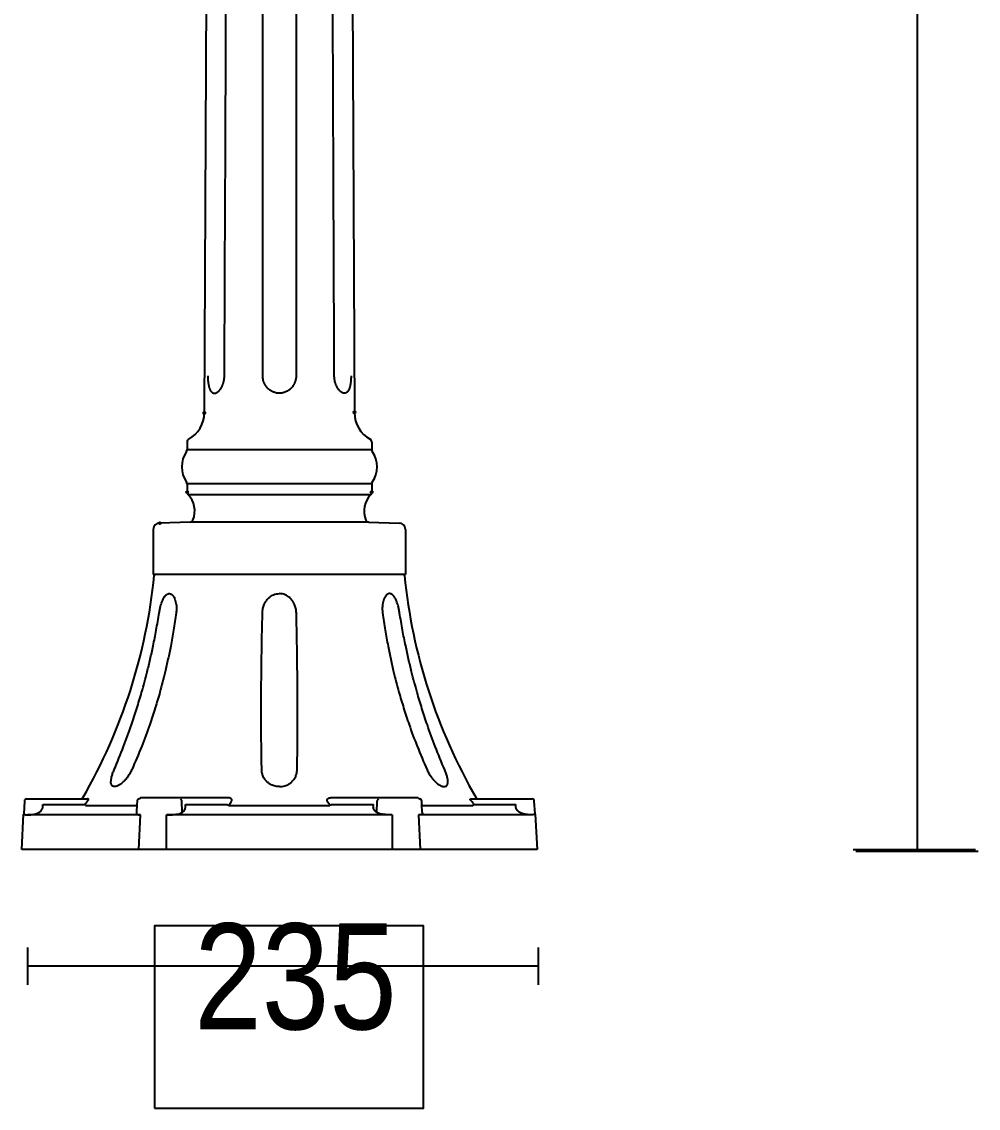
# Model space of a CAD drawing. Extents: x 0 to 99, y 0 to 428.
# Drawn here: x 0.2 to 91.3, y 0 to 103.5 of the extents above; entities that cross this region are included whole.
import ezdxf

# ---------------------------------------------------------------- set-up
doc = ezdxf.new("R2010")
doc.units = 0
doc.layers.add('LIVELLO_1', color=160, linetype='Continuous')
doc.styles.add('STD', font='txt')

# ---------------------------------------------------------------- blocks, each defined once
blk = doc.blocks.new('AI9-BLK1')
at = {"layer": 'LIVELLO_1', "color": 7}
for p, q in [((36.29, 23.19), (36.29, -189.58)), ((-30.98, -12.64), (-31.59, -147.86)), ((-17.9, -12.64), (-17.29, -147.86)), ((-33.23, -150.62), (-33.23, -151.36)), ((-15.65, -150.62), (-15.65, -151.36)), ((-15.65, -151.36), (-33.23, -151.36)), ((-15.65, -154.62), (-33.23, -154.62)), ((-33.23, -154.62), (-33.23, -155.41)), ((-15.65, -154.62), (-15.65, -155.41)), ((-33.14, -155.62), (-15.74, -155.62)), ((-32.94, -158.24), (-35.83, -158.34)), ((-31.63, -158.24), (-32.94, -158.24)), ((-17.25, -158.24), (-31.63, -158.24)), ((-15.93, -158.24), (-17.25, -158.24)), ((-15.93, -158.24), (-13.04, -158.34)), ((-36.45, -158.95), (-36.45, -163.24)), ((-12.43, -158.95), (-12.43, -163.24)), ((-36.45, -163.24), (-36.36, -163.24)), ((-24.44, -163.24), (-36.36, -163.24)), ((-12.63, -163.24), (-24.44, -163.24)), ((-12.43, -163.24), (-12.63, -163.24)), ((-48.72, -184.8), (-48.79, -186.02)), ((-48.52, -184.6), (-43.35, -184.6)), ((-46.96, -185.12), (-42.96, -185.12)), ((-43.35, -184.6), (-42.71, -184.6)), ((-38.01, -185.12), (-38.05, -185.89)), ((-37.99, -184.8), (-38.01, -185.12)), ((-29.31, -184.5), (-37.67, -184.5)), ((-33.76, -184.8), (-33.73, -185.89)), ((-33.39, -185.12), (-29.4, -185.12)), ((-11.21, -184.5), (-19.57, -184.5)), ((-19.48, -185.12), (-15.49, -185.12)), ((-15.15, -185.89), (-15.12, -184.8)), ((-10.87, -185.12), (-10.88, -184.8)), ((-10.83, -185.89), (-10.87, -185.12)), ((-6.17, -184.6), (-5.53, -184.6)), ((-5.91, -185.12), (-1.92, -185.12)), ((-5.53, -184.6), (-0.36, -184.6)), ((-0.09, -186.02), (-0.16, -184.8)), ((-48.98, -189.41), (-48.8, -186.04)), ((-37.68, -186.12), (-48.42, -186.12)), ((-42.9, -185.22), (-38.09, -185.22)), ((-37.83, -189.41), (-37.68, -186.12)), ((-24.44, -186.12), (-35.18, -186.12)), ((-35.18, -189.41), (-35.18, -186.12)), ((-29.25, -185.22), (-24.44, -185.22)), ((-24.44, -185.22), (-19.63, -185.22)), ((-13.7, -186.12), (-24.44, -186.12)), ((-13.7, -186.12), (-13.7, -189.41)), ((-0.46, -186.12), (-11.19, -186.12)), ((-11.19, -186.12), (-11.04, -189.41)), ((-10.79, -185.22), (-5.98, -185.22)), ((-0.07, -186.04), (0.1, -189.41)), ((-24.44, -189.41), (-35.18, -189.41)), ((-13.7, -189.41), (-24.44, -189.41)), ((30.2, -189.43), (41.87, -189.43)), ((30.45, -189.56), (42.12, -189.56)), ((-48.42, -198.75), (-48.42, -202.31)), ((0.21, -198.75), (0.21, -202.31)), ((0.21, -200.53), (-48.42, -200.53))]:
    blk.add_line(p, q, dxfattribs=at)
for points in [[(-35.18, -189.41), (-37.83, -189.41), (-48.98, -189.41)], [(0.1, -189.41), (-11.04, -189.41), (-13.7, -189.41)]]:
    blk.add_lwpolyline(points, dxfattribs=at)
blk.add_lwpolyline([(-36.35, -214.05), (-10.73, -214.05), (-10.73, -196.67), (-36.35, -196.67)], close=True, dxfattribs=at)
blk.add_circle((-15.65, -155.41), 0.0948, dxfattribs=at)
for centre, major_axis, ratio in [((-31.59, -147.86), (-0.0022, -0.0972), 0.964283), ((-17.28, -147.8), (0.0937, 0), 0.986365), ((-33.23, -155.41), (0.0011, -0.0951), 0.986345), ((-35.83, -158.34), (0.0948, 0), 0.955495)]:
    blk.add_ellipse(centre, major_axis=major_axis, ratio=ratio, dxfattribs=at)
for points, knots in [([(-29.67, -144.31), (-29.58, -123.23), (-29.5, -102.14), (-29.42, -81.06), (-29.33, -59.98), (-29.25, -38.9), (-29.16, -17.82)], [0, 0, 0, 0, 1, 1, 1, 2, 2, 2, 2]), ([(-26.03, -144.31), (-26.03, -123.23), (-26.03, -102.14), (-26.03, -81.06), (-26.03, -59.98), (-26.03, -38.9), (-26.02, -17.82)], [0, 0, 0, 0, 1, 1, 1, 2, 2, 2, 2]), ([(-22.85, -17.82), (-22.85, -38.9), (-22.85, -59.98), (-22.85, -81.06), (-22.85, -102.14), (-22.85, -123.23), (-22.85, -144.31)], [0, 0, 0, 0, 1, 1, 1, 2, 2, 2, 2]), ([(-19.21, -144.31), (-19.29, -123.23), (-19.38, -102.14), (-19.46, -81.06), (-19.54, -59.98), (-19.63, -38.9), (-19.71, -17.82)], [0, 0, 0, 0, 1, 1, 1, 2, 2, 2, 2]), ([(-31.26, -144.31), (-31.26, -144.37), (-31.26, -144.43), (-31.26, -144.49), (-31.26, -144.55), (-31.25, -144.6), (-31.25, -144.66), (-31.25, -144.7), (-31.25, -144.75), (-31.24, -144.79), (-31.24, -144.84), (-31.23, -144.88), (-31.23, -144.92), (-31.22, -144.95), (-31.22, -144.98), (-31.22, -145.01), (-31.21, -145.04), (-31.21, -145.07), (-31.2, -145.09), (-31.2, -145.13), (-31.2, -145.15), (-31.19, -145.17), (-31.19, -145.21), (-31.18, -145.23), (-31.17, -145.26), (-31.17, -145.29), (-31.16, -145.31), (-31.16, -145.34), (-31.15, -145.36), (-31.14, -145.39), (-31.13, -145.42), (-31.13, -145.44), (-31.12, -145.47), (-31.11, -145.49), (-31.1, -145.51), (-31.09, -145.53), (-31.09, -145.55), (-31.08, -145.58), (-31.07, -145.59), (-31.06, -145.62), (-31.05, -145.64), (-31.04, -145.65), (-31.03, -145.67), (-31.02, -145.69), (-31.02, -145.71), (-31.01, -145.72), (-31, -145.74), (-30.99, -145.75), (-30.97, -145.77), (-30.97, -145.78), (-30.96, -145.79), (-30.95, -145.81), (-30.93, -145.82), (-30.93, -145.83), (-30.91, -145.84), (-30.9, -145.85), (-30.9, -145.87), (-30.88, -145.88), (-30.87, -145.88), (-30.86, -145.89), (-30.85, -145.9), (-30.84, -145.91), (-30.82, -145.92), (-30.81, -145.92), (-30.8, -145.93), (-30.79, -145.94), (-30.78, -145.94), (-30.76, -145.95), (-30.75, -145.96), (-30.74, -145.96), (-30.73, -145.96), (-30.72, -145.97), (-30.7, -145.97), (-30.69, -145.97), (-30.68, -145.97), (-30.67, -145.97), (-30.65, -145.98), (-30.64, -145.98), (-30.62, -145.98), (-30.61, -145.98), (-30.59, -145.98), (-30.59, -145.97), (-30.57, -145.97), (-30.56, -145.97), (-30.55, -145.97), (-30.53, -145.97), (-30.52, -145.96), (-30.5, -145.96), (-30.49, -145.96), (-30.47, -145.95), (-30.46, -145.94), (-30.45, -145.94), (-30.43, -145.93), (-30.42, -145.92), (-30.4, -145.92), (-30.39, -145.91), (-30.37, -145.9), (-30.36, -145.89), (-30.35, -145.88), (-30.33, -145.87), (-30.32, -145.86), (-30.3, -145.85), (-30.29, -145.84), (-30.27, -145.83), (-30.26, -145.82), (-30.24, -145.81), (-30.23, -145.79), (-30.22, -145.78), (-30.2, -145.77), (-30.18, -145.75), (-30.17, -145.73), (-30.15, -145.72), (-30.14, -145.71), (-30.12, -145.69), (-30.11, -145.67), (-30.1, -145.65), (-30.08, -145.63), (-30.07, -145.61), (-30.05, -145.59), (-30.04, -145.57), (-30.02, -145.55), (-30.01, -145.53), (-30, -145.51), (-29.98, -145.49), (-29.97, -145.46), (-29.96, -145.44), (-29.94, -145.42), (-29.93, -145.39), (-29.92, -145.36), (-29.9, -145.34), (-29.89, -145.31), (-29.88, -145.29), (-29.87, -145.26), (-29.85, -145.23), (-29.84, -145.21), (-29.83, -145.17), (-29.82, -145.15), (-29.81, -145.12), (-29.8, -145.09), (-29.79, -145.07), (-29.78, -145.04), (-29.77, -145.01), (-29.76, -144.98), (-29.75, -144.95), (-29.75, -144.92), (-29.74, -144.88), (-29.72, -144.84), (-29.72, -144.79), (-29.71, -144.75), (-29.7, -144.7), (-29.69, -144.66), (-29.69, -144.6), (-29.68, -144.55), (-29.68, -144.49), (-29.67, -144.43), (-29.67, -144.37), (-29.67, -144.31)], [0, 0, 0, 0, 1, 1, 1, 2, 2, 2, 3, 3, 3, 4, 4, 4, 5, 5, 5, 6, 6, 6, 7, 7, 7, 8, 8, 8, 9, 9, 9, 10, 10, 10, 11, 11, 11, 12, 12, 12, 13, 13, 13, 14, 14, 14, 15, 15, 15, 16, 16, 16, 17, 17, 17, 18, 18, 18, 19, 19, 19, 20, 20, 20, 21, 21, 21, 22, 22, 22, 23, 23, 23, 24, 24, 24, 25, 25, 25, 26, 26, 26, 27, 27, 27, 28, 28, 28, 29, 29, 29, 30, 30, 30, 31, 31, 31, 32, 32, 32, 33, 33, 33, 34, 34, 34, 35, 35, 35, 36, 36, 36, 37, 37, 37, 38, 38, 38, 39, 39, 39, 40, 40, 40, 41, 41, 41, 42, 42, 42, 43, 43, 43, 44, 44, 44, 45, 45, 45, 46, 46, 46, 47, 47, 47, 48, 48, 48, 49, 49, 49, 50, 50, 50, 51, 51, 51, 52, 52, 52, 52]), ([(-24.44, -145.98), (-24.48, -145.98), (-24.53, -145.97), (-24.58, -145.97), (-24.61, -145.97), (-24.66, -145.96), (-24.7, -145.96), (-24.73, -145.95), (-24.77, -145.94), (-24.8, -145.93), (-24.83, -145.92), (-24.86, -145.92), (-24.89, -145.91), (-24.91, -145.9), (-24.94, -145.89), (-24.96, -145.88), (-24.98, -145.88), (-25, -145.87), (-25.02, -145.86), (-25.05, -145.85), (-25.07, -145.84), (-25.09, -145.83), (-25.12, -145.82), (-25.14, -145.81), (-25.16, -145.79), (-25.19, -145.78), (-25.21, -145.77), (-25.23, -145.75), (-25.26, -145.74), (-25.28, -145.73), (-25.3, -145.71), (-25.32, -145.7), (-25.35, -145.68), (-25.37, -145.66), (-25.39, -145.65), (-25.41, -145.63), (-25.43, -145.61), (-25.45, -145.59), (-25.48, -145.58), (-25.5, -145.55), (-25.52, -145.53), (-25.54, -145.52), (-25.56, -145.49), (-25.58, -145.47), (-25.6, -145.45), (-25.62, -145.43), (-25.64, -145.41), (-25.66, -145.38), (-25.68, -145.36), (-25.7, -145.33), (-25.72, -145.31), (-25.73, -145.28), (-25.75, -145.26), (-25.77, -145.23), (-25.78, -145.21), (-25.8, -145.18), (-25.82, -145.15), (-25.83, -145.13), (-25.84, -145.1), (-25.86, -145.07), (-25.87, -145.04), (-25.88, -145.01), (-25.89, -144.99), (-25.91, -144.96), (-25.92, -144.93), (-25.92, -144.91), (-25.93, -144.88), (-25.95, -144.84), (-25.96, -144.8), (-25.97, -144.76), (-25.98, -144.72), (-25.99, -144.68), (-26, -144.64), (-26.01, -144.59), (-26.02, -144.53), (-26.02, -144.48), (-26.03, -144.43), (-26.03, -144.37), (-26.03, -144.31)], [0, 0, 0, 0, 1, 1, 1, 2, 2, 2, 3, 3, 3, 4, 4, 4, 5, 5, 5, 6, 6, 6, 7, 7, 7, 8, 8, 8, 9, 9, 9, 10, 10, 10, 11, 11, 11, 12, 12, 12, 13, 13, 13, 14, 14, 14, 15, 15, 15, 16, 16, 16, 17, 17, 17, 18, 18, 18, 19, 19, 19, 20, 20, 20, 21, 21, 21, 22, 22, 22, 23, 23, 23, 24, 24, 24, 25, 25, 25, 26, 26, 26, 26]), ([(-22.85, -144.31), (-22.85, -144.37), (-22.85, -144.43), (-22.85, -144.48), (-22.86, -144.53), (-22.87, -144.59), (-22.88, -144.64), (-22.88, -144.68), (-22.9, -144.72), (-22.91, -144.76), (-22.92, -144.8), (-22.93, -144.84), (-22.94, -144.88), (-22.96, -144.91), (-22.96, -144.94), (-22.97, -144.96), (-22.99, -144.99), (-23, -145.02), (-23.01, -145.04), (-23.02, -145.07), (-23.03, -145.1), (-23.05, -145.13), (-23.06, -145.15), (-23.08, -145.18), (-23.1, -145.21), (-23.11, -145.23), (-23.13, -145.26), (-23.15, -145.28), (-23.16, -145.31), (-23.18, -145.33), (-23.2, -145.36), (-23.22, -145.38), (-23.24, -145.41), (-23.26, -145.43), (-23.28, -145.45), (-23.3, -145.47), (-23.32, -145.49), (-23.34, -145.52), (-23.36, -145.53), (-23.38, -145.56), (-23.4, -145.58), (-23.42, -145.6), (-23.45, -145.61), (-23.47, -145.64), (-23.49, -145.65), (-23.51, -145.66), (-23.53, -145.68), (-23.55, -145.7), (-23.58, -145.71), (-23.6, -145.73), (-23.62, -145.74), (-23.65, -145.75), (-23.67, -145.77), (-23.69, -145.79), (-23.71, -145.79), (-23.74, -145.81), (-23.76, -145.82), (-23.78, -145.83), (-23.81, -145.84), (-23.83, -145.85), (-23.85, -145.86), (-23.88, -145.87), (-23.9, -145.88), (-23.92, -145.88), (-23.94, -145.89), (-23.96, -145.9), (-23.99, -145.91), (-24.02, -145.92), (-24.05, -145.92), (-24.08, -145.93), (-24.11, -145.94), (-24.15, -145.95), (-24.18, -145.96), (-24.22, -145.96), (-24.26, -145.97), (-24.3, -145.97), (-24.35, -145.97), (-24.39, -145.98), (-24.44, -145.98)], [0, 0, 0, 0, 1, 1, 1, 2, 2, 2, 3, 3, 3, 4, 4, 4, 5, 5, 5, 6, 6, 6, 7, 7, 7, 8, 8, 8, 9, 9, 9, 10, 10, 10, 11, 11, 11, 12, 12, 12, 13, 13, 13, 14, 14, 14, 15, 15, 15, 16, 16, 16, 17, 17, 17, 18, 18, 18, 19, 19, 19, 20, 20, 20, 21, 21, 21, 22, 22, 22, 23, 23, 23, 24, 24, 24, 25, 25, 25, 26, 26, 26, 26]), ([(-17.61, -144.31), (-17.61, -144.37), (-17.61, -144.43), (-17.62, -144.49), (-17.62, -144.55), (-17.62, -144.6), (-17.63, -144.66), (-17.63, -144.7), (-17.64, -144.75), (-17.64, -144.79), (-17.64, -144.83), (-17.64, -144.87), (-17.65, -144.92), (-17.65, -144.95), (-17.66, -144.98), (-17.66, -145), (-17.66, -145.03), (-17.67, -145.06), (-17.67, -145.09), (-17.68, -145.12), (-17.68, -145.14), (-17.69, -145.17), (-17.69, -145.21), (-17.7, -145.23), (-17.7, -145.26), (-17.71, -145.29), (-17.72, -145.31), (-17.72, -145.34), (-17.73, -145.36), (-17.74, -145.39), (-17.74, -145.42), (-17.75, -145.44), (-17.76, -145.47), (-17.77, -145.49), (-17.77, -145.51), (-17.78, -145.53), (-17.79, -145.55), (-17.8, -145.58), (-17.81, -145.59), (-17.81, -145.61), (-17.83, -145.64), (-17.83, -145.65), (-17.84, -145.67), (-17.86, -145.69), (-17.86, -145.71), (-17.87, -145.72), (-17.88, -145.73), (-17.89, -145.75), (-17.9, -145.77), (-17.91, -145.78), (-17.92, -145.79), (-17.93, -145.81), (-17.94, -145.82), (-17.95, -145.83), (-17.96, -145.84), (-17.97, -145.85), (-17.98, -145.87), (-18, -145.88), (-18, -145.88), (-18.02, -145.89), (-18.03, -145.9), (-18.04, -145.91), (-18.05, -145.92), (-18.06, -145.92), (-18.08, -145.93), (-18.09, -145.94), (-18.1, -145.94), (-18.11, -145.95), (-18.12, -145.96), (-18.14, -145.96), (-18.15, -145.96), (-18.16, -145.97), (-18.17, -145.97), (-18.19, -145.97), (-18.2, -145.97), (-18.21, -145.97), (-18.22, -145.98), (-18.24, -145.98), (-18.25, -145.98), (-18.26, -145.98), (-18.28, -145.98), (-18.29, -145.97), (-18.31, -145.97), (-18.32, -145.97), (-18.33, -145.97), (-18.35, -145.97), (-18.36, -145.96), (-18.38, -145.96), (-18.39, -145.96), (-18.4, -145.95), (-18.41, -145.94), (-18.43, -145.94), (-18.44, -145.93), (-18.46, -145.92), (-18.47, -145.92), (-18.49, -145.91), (-18.5, -145.9), (-18.52, -145.89), (-18.53, -145.88), (-18.55, -145.87), (-18.56, -145.86), (-18.58, -145.85), (-18.58, -145.84), (-18.61, -145.83), (-18.62, -145.82), (-18.63, -145.81), (-18.65, -145.79), (-18.66, -145.78), (-18.67, -145.77), (-18.69, -145.75), (-18.7, -145.73), (-18.72, -145.72), (-18.74, -145.71), (-18.75, -145.69), (-18.76, -145.67), (-18.78, -145.65), (-18.8, -145.64), (-18.81, -145.61), (-18.83, -145.59), (-18.84, -145.58), (-18.85, -145.55), (-18.87, -145.53), (-18.88, -145.51), (-18.89, -145.49), (-18.91, -145.47), (-18.92, -145.44), (-18.94, -145.42), (-18.95, -145.39), (-18.96, -145.36), (-18.97, -145.34), (-18.99, -145.31), (-19, -145.29), (-19.01, -145.26), (-19.02, -145.23), (-19.04, -145.21), (-19.05, -145.17), (-19.06, -145.15), (-19.07, -145.13), (-19.08, -145.09), (-19.09, -145.07), (-19.1, -145.04), (-19.11, -145.01), (-19.11, -144.98), (-19.12, -144.95), (-19.13, -144.92), (-19.14, -144.88), (-19.15, -144.84), (-19.16, -144.79), (-19.17, -144.75), (-19.18, -144.7), (-19.18, -144.66), (-19.19, -144.61), (-19.19, -144.55), (-19.2, -144.49), (-19.21, -144.43), (-19.21, -144.37), (-19.21, -144.31)], [0, 0, 0, 0, 1, 1, 1, 2, 2, 2, 3, 3, 3, 4, 4, 4, 5, 5, 5, 6, 6, 6, 7, 7, 7, 8, 8, 8, 9, 9, 9, 10, 10, 10, 11, 11, 11, 12, 12, 12, 13, 13, 13, 14, 14, 14, 15, 15, 15, 16, 16, 16, 17, 17, 17, 18, 18, 18, 19, 19, 19, 20, 20, 20, 21, 21, 21, 22, 22, 22, 23, 23, 23, 24, 24, 24, 25, 25, 25, 26, 26, 26, 27, 27, 27, 28, 28, 28, 29, 29, 29, 30, 30, 30, 31, 31, 31, 32, 32, 32, 33, 33, 33, 34, 34, 34, 35, 35, 35, 36, 36, 36, 37, 37, 37, 38, 38, 38, 39, 39, 39, 40, 40, 40, 41, 41, 41, 42, 42, 42, 43, 43, 43, 44, 44, 44, 45, 45, 45, 46, 46, 46, 47, 47, 47, 48, 48, 48, 49, 49, 49, 50, 50, 50, 51, 51, 51, 52, 52, 52, 52]), ([(-35.89, -166.9), (-35.86, -166.78), (-35.85, -166.66), (-35.82, -166.55), (-35.81, -166.44), (-35.77, -166.33), (-35.75, -166.22), (-35.72, -166.14), (-35.7, -166.06), (-35.67, -165.98), (-35.64, -165.9), (-35.61, -165.82), (-35.58, -165.75), (-35.56, -165.69), (-35.54, -165.65), (-35.52, -165.6), (-35.49, -165.55), (-35.47, -165.5), (-35.44, -165.46), (-35.42, -165.42), (-35.39, -165.38), (-35.37, -165.34), (-35.34, -165.31), (-35.31, -165.28), (-35.29, -165.24), (-35.26, -165.22), (-35.24, -165.19), (-35.21, -165.17), (-35.18, -165.15), (-35.16, -165.13), (-35.13, -165.11), (-35.1, -165.1), (-35.08, -165.08), (-35.05, -165.07), (-35.02, -165.07), (-35, -165.06), (-34.97, -165.05), (-34.94, -165.05), (-34.91, -165.05), (-34.88, -165.06), (-34.85, -165.06), (-34.83, -165.07), (-34.8, -165.08), (-34.77, -165.09), (-34.75, -165.1), (-34.72, -165.12), (-34.7, -165.14), (-34.67, -165.15), (-34.65, -165.18), (-34.62, -165.2), (-34.59, -165.23), (-34.57, -165.26), (-34.55, -165.29), (-34.53, -165.32), (-34.51, -165.35), (-34.49, -165.39), (-34.46, -165.42), (-34.44, -165.46), (-34.43, -165.5), (-34.41, -165.54), (-34.39, -165.58), (-34.36, -165.66), (-34.34, -165.75), (-34.32, -165.83), (-34.29, -165.91), (-34.28, -166), (-34.27, -166.09), (-34.24, -166.21), (-34.24, -166.34), (-34.24, -166.47), (-34.24, -166.61), (-34.26, -166.76), (-34.27, -166.9)], [0, 0, 0, 0, 1, 1, 1, 2, 2, 2, 3, 3, 3, 4, 4, 4, 5, 5, 5, 6, 6, 6, 7, 7, 7, 8, 8, 8, 9, 9, 9, 10, 10, 10, 11, 11, 11, 12, 12, 12, 13, 13, 13, 14, 14, 14, 15, 15, 15, 16, 16, 16, 17, 17, 17, 18, 18, 18, 19, 19, 19, 20, 20, 20, 21, 21, 21, 22, 22, 22, 23, 23, 23, 24, 24, 24, 24]), ([(-26.05, -166.9), (-26.05, -166.75), (-26.03, -166.61), (-26.01, -166.47), (-25.98, -166.34), (-25.93, -166.22), (-25.89, -166.1), (-25.84, -166.01), (-25.8, -165.93), (-25.75, -165.84), (-25.7, -165.77), (-25.65, -165.69), (-25.6, -165.63), (-25.56, -165.58), (-25.52, -165.54), (-25.48, -165.5), (-25.44, -165.46), (-25.4, -165.42), (-25.36, -165.39), (-25.3, -165.35), (-25.25, -165.31), (-25.19, -165.27), (-25.12, -165.23), (-25.06, -165.2), (-24.99, -165.17), (-24.9, -165.13), (-24.82, -165.1), (-24.73, -165.08), (-24.64, -165.07), (-24.54, -165.06), (-24.44, -165.05)], [0, 0, 0, 0, 1, 1, 1, 2, 2, 2, 3, 3, 3, 4, 4, 4, 5, 5, 5, 6, 6, 6, 7, 7, 7, 8, 8, 8, 9, 9, 9, 10, 10, 10, 10]), ([(-22.82, -166.9), (-22.83, -166.75), (-22.84, -166.61), (-22.87, -166.47), (-22.9, -166.34), (-22.94, -166.22), (-22.99, -166.1), (-23.03, -166.01), (-23.08, -165.93), (-23.13, -165.84), (-23.18, -165.77), (-23.23, -165.69), (-23.28, -165.63), (-23.32, -165.58), (-23.36, -165.54), (-23.4, -165.5), (-23.44, -165.46), (-23.48, -165.42), (-23.52, -165.39), (-23.57, -165.35), (-23.63, -165.31), (-23.69, -165.27), (-23.76, -165.23), (-23.82, -165.2), (-23.89, -165.17), (-23.97, -165.13), (-24.06, -165.1), (-24.15, -165.08), (-24.24, -165.07), (-24.34, -165.06), (-24.44, -165.05)], [0, 0, 0, 0, 1, 1, 1, 2, 2, 2, 3, 3, 3, 4, 4, 4, 5, 5, 5, 6, 6, 6, 7, 7, 7, 8, 8, 8, 9, 9, 9, 10, 10, 10, 10]), ([(-12.99, -166.9), (-13.01, -166.78), (-13.03, -166.66), (-13.06, -166.55), (-13.08, -166.44), (-13.1, -166.33), (-13.13, -166.22), (-13.16, -166.14), (-13.18, -166.06), (-13.21, -165.98), (-13.23, -165.9), (-13.26, -165.82), (-13.3, -165.75), (-13.31, -165.69), (-13.34, -165.65), (-13.36, -165.6), (-13.38, -165.55), (-13.41, -165.5), (-13.44, -165.46), (-13.46, -165.42), (-13.48, -165.38), (-13.51, -165.34), (-13.54, -165.31), (-13.56, -165.28), (-13.59, -165.24), (-13.62, -165.22), (-13.64, -165.19), (-13.67, -165.17), (-13.69, -165.15), (-13.72, -165.13), (-13.75, -165.11), (-13.78, -165.1), (-13.81, -165.08), (-13.83, -165.07), (-13.86, -165.07), (-13.88, -165.06), (-13.91, -165.05), (-13.94, -165.05), (-13.97, -165.05), (-13.99, -165.06), (-14.02, -165.06), (-14.05, -165.07), (-14.07, -165.08), (-14.1, -165.09), (-14.13, -165.1), (-14.15, -165.12), (-14.18, -165.14), (-14.2, -165.15), (-14.23, -165.18), (-14.26, -165.2), (-14.28, -165.23), (-14.3, -165.26), (-14.33, -165.29), (-14.35, -165.32), (-14.37, -165.35), (-14.39, -165.39), (-14.42, -165.42), (-14.43, -165.46), (-14.45, -165.5), (-14.47, -165.54), (-14.49, -165.58), (-14.52, -165.66), (-14.54, -165.75), (-14.56, -165.83), (-14.58, -165.91), (-14.6, -166), (-14.61, -166.09), (-14.63, -166.21), (-14.64, -166.34), (-14.64, -166.47), (-14.64, -166.61), (-14.62, -166.76), (-14.61, -166.9)], [0, 0, 0, 0, 1, 1, 1, 2, 2, 2, 3, 3, 3, 4, 4, 4, 5, 5, 5, 6, 6, 6, 7, 7, 7, 8, 8, 8, 9, 9, 9, 10, 10, 10, 11, 11, 11, 12, 12, 12, 13, 13, 13, 14, 14, 14, 15, 15, 15, 16, 16, 16, 17, 17, 17, 18, 18, 18, 19, 19, 19, 20, 20, 20, 21, 21, 21, 22, 22, 22, 23, 23, 23, 24, 24, 24, 24]), ([(-40.18, -181.83), (-39.87, -181.09), (-39.57, -180.36), (-39.28, -179.62), (-39.02, -178.93), (-38.77, -178.25), (-38.54, -177.55), (-38.35, -177.03), (-38.18, -176.5), (-38.02, -175.98), (-37.86, -175.48), (-37.71, -174.97), (-37.56, -174.47), (-37.46, -174.14), (-37.37, -173.81), (-37.29, -173.49), (-37.2, -173.16), (-37.11, -172.83), (-37.03, -172.5), (-36.93, -172.1), (-36.83, -171.7), (-36.74, -171.3), (-36.65, -170.87), (-36.55, -170.46), (-36.46, -170.03), (-36.36, -169.53), (-36.26, -169.03), (-36.17, -168.53), (-36.07, -167.99), (-35.98, -167.44), (-35.89, -166.9)], [0, 0, 0, 0, 1, 1, 1, 2, 2, 2, 3, 3, 3, 4, 4, 4, 5, 5, 5, 6, 6, 6, 7, 7, 7, 8, 8, 8, 9, 9, 9, 10, 10, 10, 10]), ([(-34.27, -166.9), (-34.35, -167.45), (-34.43, -168), (-34.51, -168.54), (-34.6, -169.05), (-34.69, -169.55), (-34.79, -170.06), (-34.87, -170.47), (-34.95, -170.89), (-35.05, -171.31), (-35.14, -171.71), (-35.23, -172.11), (-35.32, -172.51), (-35.4, -172.83), (-35.48, -173.16), (-35.56, -173.48), (-35.65, -173.79), (-35.73, -174.11), (-35.82, -174.43), (-35.96, -174.93), (-36.12, -175.44), (-36.27, -175.94), (-36.44, -176.47), (-36.61, -176.99), (-36.78, -177.52), (-37.02, -178.21), (-37.28, -178.91), (-37.55, -179.59), (-37.85, -180.34), (-38.18, -181.09), (-38.5, -181.83)], [0, 0, 0, 0, 1, 1, 1, 2, 2, 2, 3, 3, 3, 4, 4, 4, 5, 5, 5, 6, 6, 6, 7, 7, 7, 8, 8, 8, 9, 9, 9, 10, 10, 10, 10]), ([(-26.12, -181.83), (-26.13, -181.09), (-26.15, -180.34), (-26.15, -179.59), (-26.17, -178.91), (-26.17, -178.22), (-26.17, -177.54), (-26.17, -177.54), (-26.17, -175.97), (-26.17, -175.97), (-26.17, -175.47), (-26.17, -174.97), (-26.17, -174.47), (-26.17, -174.15), (-26.16, -173.82), (-26.16, -173.49), (-26.15, -173.16), (-26.15, -172.83), (-26.15, -172.51), (-26.15, -172.1), (-26.14, -171.69), (-26.14, -171.3), (-26.13, -170.87), (-26.12, -170.45), (-26.12, -170.03), (-26.11, -169.53), (-26.1, -169.03), (-26.09, -168.53), (-26.08, -167.98), (-26.06, -167.44), (-26.05, -166.9)], [0, 0, 0, 0, 1, 1, 1, 2, 2, 2, 3, 3, 3, 4, 4, 4, 5, 5, 5, 6, 6, 6, 7, 7, 7, 8, 8, 8, 9, 9, 9, 10, 10, 10, 10]), ([(-22.75, -181.83), (-22.74, -181.09), (-22.73, -180.34), (-22.72, -179.59), (-22.71, -178.91), (-22.71, -178.22), (-22.71, -177.54), (-22.71, -177.54), (-22.71, -175.97), (-22.71, -175.97), (-22.71, -175.47), (-22.71, -174.97), (-22.71, -174.47), (-22.71, -174.15), (-22.71, -173.82), (-22.72, -173.49), (-22.72, -173.16), (-22.72, -172.83), (-22.73, -172.51), (-22.73, -172.1), (-22.74, -171.69), (-22.74, -171.3), (-22.75, -170.87), (-22.75, -170.45), (-22.76, -170.03), (-22.77, -169.53), (-22.78, -169.03), (-22.79, -168.53), (-22.8, -167.98), (-22.81, -167.44), (-22.82, -166.9)], [0, 0, 0, 0, 1, 1, 1, 2, 2, 2, 3, 3, 3, 4, 4, 4, 5, 5, 5, 6, 6, 6, 7, 7, 7, 8, 8, 8, 9, 9, 9, 10, 10, 10, 10]), ([(-14.61, -166.9), (-14.53, -167.45), (-14.45, -168), (-14.36, -168.54), (-14.28, -169.05), (-14.19, -169.55), (-14.09, -170.06), (-14.01, -170.47), (-13.92, -170.89), (-13.83, -171.31), (-13.74, -171.71), (-13.65, -172.11), (-13.56, -172.51), (-13.48, -172.83), (-13.4, -173.16), (-13.31, -173.48), (-13.23, -173.79), (-13.14, -174.11), (-13.06, -174.43), (-12.91, -174.93), (-12.76, -175.44), (-12.61, -175.94), (-12.44, -176.47), (-12.27, -176.99), (-12.09, -177.52), (-11.85, -178.21), (-11.6, -178.91), (-11.32, -179.59), (-11.02, -180.34), (-10.7, -181.09), (-10.38, -181.83)], [0, 0, 0, 0, 1, 1, 1, 2, 2, 2, 3, 3, 3, 4, 4, 4, 5, 5, 5, 6, 6, 6, 7, 7, 7, 8, 8, 8, 9, 9, 9, 10, 10, 10, 10]), ([(-8.69, -181.83), (-9, -181.09), (-9.31, -180.36), (-9.6, -179.62), (-9.86, -178.93), (-10.11, -178.25), (-10.35, -177.55), (-10.52, -177.03), (-10.69, -176.5), (-10.86, -175.98), (-11.02, -175.48), (-11.17, -174.97), (-11.32, -174.47), (-11.41, -174.14), (-11.5, -173.81), (-11.59, -173.49), (-11.68, -173.16), (-11.76, -172.83), (-11.85, -172.5), (-11.95, -172.1), (-12.04, -171.7), (-12.14, -171.3), (-12.23, -170.87), (-12.33, -170.46), (-12.41, -170.03), (-12.52, -169.53), (-12.62, -169.03), (-12.71, -168.53), (-12.81, -167.99), (-12.9, -167.44), (-12.99, -166.9)], [0, 0, 0, 0, 1, 1, 1, 2, 2, 2, 3, 3, 3, 4, 4, 4, 5, 5, 5, 6, 6, 6, 7, 7, 7, 8, 8, 8, 9, 9, 9, 10, 10, 10, 10]), ([(-38.5, -181.83), (-38.56, -181.96), (-38.62, -182.08), (-38.69, -182.21), (-38.76, -182.32), (-38.83, -182.42), (-38.91, -182.52), (-38.96, -182.6), (-39.02, -182.67), (-39.08, -182.74), (-39.14, -182.8), (-39.2, -182.87), (-39.27, -182.93), (-39.3, -182.97), (-39.34, -183.01), (-39.38, -183.04), (-39.42, -183.08), (-39.46, -183.11), (-39.5, -183.15), (-39.54, -183.17), (-39.57, -183.2), (-39.61, -183.23), (-39.65, -183.25), (-39.69, -183.28), (-39.73, -183.3), (-39.77, -183.32), (-39.8, -183.34), (-39.83, -183.35), (-39.87, -183.37), (-39.91, -183.38), (-39.95, -183.4), (-39.97, -183.4), (-40, -183.41), (-40.03, -183.42), (-40.06, -183.42), (-40.09, -183.43), (-40.13, -183.43), (-40.15, -183.43), (-40.18, -183.43), (-40.2, -183.42), (-40.23, -183.42), (-40.25, -183.41), (-40.27, -183.4), (-40.3, -183.4), (-40.32, -183.38), (-40.34, -183.37), (-40.36, -183.35), (-40.37, -183.34), (-40.39, -183.31), (-40.41, -183.29), (-40.42, -183.27), (-40.43, -183.24), (-40.44, -183.21), (-40.45, -183.19), (-40.46, -183.16), (-40.47, -183.14), (-40.47, -183.1), (-40.48, -183.06), (-40.48, -183.06), (-40.48, -182.97), (-40.48, -182.97), (-40.48, -182.89), (-40.47, -182.82), (-40.46, -182.75), (-40.45, -182.68), (-40.44, -182.6), (-40.42, -182.53), (-40.4, -182.41), (-40.36, -182.31), (-40.32, -182.19), (-40.28, -182.07), (-40.23, -181.95), (-40.18, -181.83)], [0, 0, 0, 0, 1, 1, 1, 2, 2, 2, 3, 3, 3, 4, 4, 4, 5, 5, 5, 6, 6, 6, 7, 7, 7, 8, 8, 8, 9, 9, 9, 10, 10, 10, 11, 11, 11, 12, 12, 12, 13, 13, 13, 14, 14, 14, 15, 15, 15, 16, 16, 16, 17, 17, 17, 18, 18, 18, 19, 19, 19, 20, 20, 20, 21, 21, 21, 22, 22, 22, 23, 23, 23, 24, 24, 24, 24]), ([(-24.44, -183.43), (-24.53, -183.43), (-24.62, -183.42), (-24.71, -183.41), (-24.79, -183.4), (-24.87, -183.38), (-24.95, -183.35), (-25.02, -183.34), (-25.08, -183.31), (-25.14, -183.28), (-25.2, -183.26), (-25.26, -183.23), (-25.31, -183.2), (-25.35, -183.18), (-25.39, -183.15), (-25.43, -183.12), (-25.47, -183.1), (-25.51, -183.07), (-25.54, -183.04), (-25.58, -183.01), (-25.62, -182.97), (-25.65, -182.94), (-25.69, -182.9), (-25.72, -182.87), (-25.75, -182.83), (-25.8, -182.77), (-25.84, -182.71), (-25.88, -182.65), (-25.92, -182.59), (-25.96, -182.51), (-25.99, -182.45), (-26.03, -182.36), (-26.06, -182.26), (-26.08, -182.16), (-26.11, -182.05), (-26.11, -181.94), (-26.12, -181.83)], [0, 0, 0, 0, 1, 1, 1, 2, 2, 2, 3, 3, 3, 4, 4, 4, 5, 5, 5, 6, 6, 6, 7, 7, 7, 8, 8, 8, 9, 9, 9, 10, 10, 10, 11, 11, 11, 12, 12, 12, 12]), ([(-24.44, -183.43), (-24.35, -183.43), (-24.25, -183.42), (-24.17, -183.41), (-24.08, -183.4), (-24, -183.38), (-23.93, -183.35), (-23.86, -183.34), (-23.8, -183.31), (-23.74, -183.28), (-23.68, -183.26), (-23.62, -183.23), (-23.57, -183.2), (-23.52, -183.18), (-23.48, -183.15), (-23.45, -183.12), (-23.41, -183.1), (-23.37, -183.07), (-23.33, -183.04), (-23.29, -183.01), (-23.26, -182.97), (-23.23, -182.94), (-23.19, -182.9), (-23.16, -182.87), (-23.13, -182.83), (-23.08, -182.77), (-23.04, -182.71), (-23, -182.65), (-22.96, -182.59), (-22.92, -182.51), (-22.89, -182.45), (-22.85, -182.36), (-22.81, -182.26), (-22.79, -182.16), (-22.77, -182.05), (-22.76, -181.94), (-22.75, -181.83)], [0, 0, 0, 0, 1, 1, 1, 2, 2, 2, 3, 3, 3, 4, 4, 4, 5, 5, 5, 6, 6, 6, 7, 7, 7, 8, 8, 8, 9, 9, 9, 10, 10, 10, 11, 11, 11, 12, 12, 12, 12]), ([(-10.38, -181.83), (-10.32, -181.96), (-10.25, -182.08), (-10.18, -182.21), (-10.12, -182.32), (-10.05, -182.42), (-9.97, -182.52), (-9.91, -182.6), (-9.86, -182.67), (-9.8, -182.74), (-9.74, -182.8), (-9.68, -182.87), (-9.61, -182.93), (-9.58, -182.97), (-9.54, -183.01), (-9.5, -183.04), (-9.46, -183.08), (-9.42, -183.11), (-9.38, -183.15), (-9.34, -183.17), (-9.3, -183.2), (-9.27, -183.23), (-9.23, -183.25), (-9.19, -183.28), (-9.14, -183.3), (-9.11, -183.32), (-9.07, -183.34), (-9.04, -183.35), (-9, -183.37), (-8.97, -183.38), (-8.93, -183.4), (-8.9, -183.4), (-8.87, -183.41), (-8.84, -183.42), (-8.81, -183.42), (-8.78, -183.43), (-8.75, -183.43), (-8.73, -183.43), (-8.7, -183.43), (-8.68, -183.42), (-8.65, -183.42), (-8.63, -183.41), (-8.61, -183.4), (-8.58, -183.4), (-8.56, -183.38), (-8.54, -183.37), (-8.52, -183.35), (-8.5, -183.34), (-8.49, -183.31), (-8.47, -183.29), (-8.46, -183.27), (-8.44, -183.24), (-8.43, -183.21), (-8.42, -183.19), (-8.42, -183.16), (-8.41, -183.14), (-8.4, -183.1), (-8.4, -183.06), (-8.4, -183.03), (-8.4, -183), (-8.4, -182.97), (-8.4, -182.89), (-8.4, -182.82), (-8.41, -182.75), (-8.42, -182.68), (-8.44, -182.6), (-8.46, -182.53), (-8.48, -182.41), (-8.51, -182.31), (-8.55, -182.19), (-8.59, -182.07), (-8.65, -181.95), (-8.69, -181.83)], [0, 0, 0, 0, 1, 1, 1, 2, 2, 2, 3, 3, 3, 4, 4, 4, 5, 5, 5, 6, 6, 6, 7, 7, 7, 8, 8, 8, 9, 9, 9, 10, 10, 10, 11, 11, 11, 12, 12, 12, 13, 13, 13, 14, 14, 14, 15, 15, 15, 16, 16, 16, 17, 17, 17, 18, 18, 18, 19, 19, 19, 20, 20, 20, 21, 21, 21, 22, 22, 22, 23, 23, 23, 24, 24, 24, 24]), ([(-46.97, -185.29), (-46.97, -185.26), (-46.97, -185.24), (-46.97, -185.21), (-46.97, -185.18), (-46.96, -185.15), (-46.96, -185.12)], [0, 0, 0, 0, 1, 1, 1, 2, 2, 2, 2]), ([(-42.96, -185.12), (-42.93, -185.07), (-42.88, -185.01), (-42.85, -184.96), (-42.81, -184.9), (-42.77, -184.85), (-42.73, -184.8)], [0, 0, 0, 0, 1, 1, 1, 2, 2, 2, 2]), ([(-42.96, -185.12), (-42.95, -185.14), (-42.94, -185.15), (-42.92, -185.17), (-42.91, -185.18), (-42.91, -185.2), (-42.9, -185.22)], [0, 0, 0, 0, 1, 1, 1, 2, 2, 2, 2]), ([(-42.73, -184.8), (-42.72, -184.78), (-42.71, -184.78), (-42.69, -184.77), (-42.68, -184.75), (-42.66, -184.74), (-42.65, -184.73), (-42.65, -184.72), (-42.64, -184.72), (-42.64, -184.71), (-42.63, -184.7), (-42.62, -184.69), (-42.62, -184.68), (-42.62, -184.68), (-42.62, -184.68), (-42.62, -184.67), (-42.62, -184.66), (-42.61, -184.66), (-42.61, -184.66), (-42.61, -184.66), (-42.61, -184.65), (-42.62, -184.65), (-42.62, -184.64), (-42.62, -184.64), (-42.62, -184.64), (-42.62, -184.63), (-42.62, -184.63), (-42.63, -184.62), (-42.64, -184.62), (-42.64, -184.61), (-42.65, -184.61), (-42.66, -184.61), (-42.66, -184.6), (-42.68, -184.6), (-42.69, -184.6), (-42.7, -184.6), (-42.71, -184.6)], [0, 0, 0, 0, 1, 1, 1, 2, 2, 2, 3, 3, 3, 4, 4, 4, 5, 5, 5, 6, 6, 6, 7, 7, 7, 8, 8, 8, 9, 9, 9, 10, 10, 10, 11, 11, 11, 12, 12, 12, 12]), ([(-38.09, -185.22), (-38.07, -185.21), (-38.05, -185.2), (-38.04, -185.18), (-38.02, -185.17), (-38.02, -185.14), (-38.01, -185.12)], [0, 0, 0, 0, 1, 1, 1, 2, 2, 2, 2]), ([(-37.67, -184.5), (-37.68, -184.52), (-37.69, -184.56), (-37.71, -184.57), (-37.73, -184.59), (-37.76, -184.6), (-37.79, -184.6)], [0, 0, 0, 0, 1, 1, 1, 2, 2, 2, 2]), ([(-33.86, -184.6), (-33.83, -184.63), (-33.8, -184.65), (-33.78, -184.68), (-33.76, -184.71), (-33.76, -184.75), (-33.76, -184.8)], [0, 0, 0, 0, 1, 1, 1, 2, 2, 2, 2]), ([(-33.39, -185.29), (-33.39, -185.26), (-33.4, -185.24), (-33.39, -185.21), (-33.39, -185.18), (-33.39, -185.15), (-33.39, -185.12)], [0, 0, 0, 0, 1, 1, 1, 2, 2, 2, 2]), ([(-29.4, -185.12), (-29.37, -185.14), (-29.35, -185.16), (-29.33, -185.18), (-29.3, -185.19), (-29.27, -185.21), (-29.25, -185.22)], [0, 0, 0, 0, 1, 1, 1, 2, 2, 2, 2]), ([(-29.03, -184.89), (-29.02, -184.87), (-29.01, -184.85), (-28.99, -184.82), (-28.99, -184.8), (-28.98, -184.78), (-28.98, -184.76), (-28.97, -184.74), (-28.97, -184.72), (-28.97, -184.71), (-28.97, -184.69), (-28.98, -184.68), (-28.98, -184.66), (-28.99, -184.66), (-28.99, -184.64), (-28.99, -184.64), (-29, -184.63), (-29, -184.62), (-29.01, -184.61), (-29.01, -184.6), (-29.02, -184.6), (-29.03, -184.59), (-29.04, -184.58), (-29.05, -184.57), (-29.06, -184.57), (-29.07, -184.56), (-29.08, -184.55), (-29.1, -184.54), (-29.12, -184.53), (-29.13, -184.52), (-29.15, -184.52), (-29.18, -184.51), (-29.2, -184.51), (-29.23, -184.5), (-29.26, -184.5), (-29.28, -184.5), (-29.31, -184.5)], [0, 0, 0, 0, 1, 1, 1, 2, 2, 2, 3, 3, 3, 4, 4, 4, 5, 5, 5, 6, 6, 6, 7, 7, 7, 8, 8, 8, 9, 9, 9, 10, 10, 10, 11, 11, 11, 12, 12, 12, 12]), ([(-29.25, -185.22), (-29.21, -185.16), (-29.17, -185.11), (-29.14, -185.05), (-29.1, -185), (-29.07, -184.95), (-29.03, -184.89)], [0, 0, 0, 0, 1, 1, 1, 2, 2, 2, 2]), ([(-19.85, -184.89), (-19.86, -184.87), (-19.87, -184.85), (-19.88, -184.82), (-19.89, -184.8), (-19.89, -184.78), (-19.9, -184.76), (-19.9, -184.76), (-19.9, -184.71), (-19.9, -184.71), (-19.9, -184.69), (-19.9, -184.68), (-19.89, -184.66), (-19.89, -184.66), (-19.89, -184.64), (-19.88, -184.64), (-19.88, -184.63), (-19.87, -184.62), (-19.86, -184.61), (-19.86, -184.6), (-19.85, -184.6), (-19.85, -184.59), (-19.84, -184.58), (-19.83, -184.57), (-19.82, -184.57), (-19.81, -184.56), (-19.79, -184.55), (-19.77, -184.54), (-19.76, -184.53), (-19.74, -184.52), (-19.72, -184.52), (-19.7, -184.51), (-19.68, -184.51), (-19.65, -184.5), (-19.62, -184.5), (-19.59, -184.5), (-19.57, -184.5)], [0, 0, 0, 0, 1, 1, 1, 2, 2, 2, 3, 3, 3, 4, 4, 4, 5, 5, 5, 6, 6, 6, 7, 7, 7, 8, 8, 8, 9, 9, 9, 10, 10, 10, 11, 11, 11, 12, 12, 12, 12]), ([(-19.63, -185.22), (-19.66, -185.16), (-19.7, -185.11), (-19.74, -185.05), (-19.77, -185), (-19.81, -184.95), (-19.85, -184.89)], [0, 0, 0, 0, 1, 1, 1, 2, 2, 2, 2]), ([(-19.48, -185.12), (-19.5, -185.14), (-19.53, -185.16), (-19.55, -185.18), (-19.58, -185.19), (-19.6, -185.21), (-19.63, -185.22)], [0, 0, 0, 0, 1, 1, 1, 2, 2, 2, 2]), ([(-15.49, -185.29), (-15.49, -185.26), (-15.48, -185.24), (-15.48, -185.21), (-15.48, -185.18), (-15.49, -185.15), (-15.49, -185.12)], [0, 0, 0, 0, 1, 1, 1, 2, 2, 2, 2]), ([(-15.02, -184.6), (-15.05, -184.63), (-15.08, -184.65), (-15.1, -184.68), (-15.11, -184.71), (-15.12, -184.75), (-15.12, -184.8)], [0, 0, 0, 0, 1, 1, 1, 2, 2, 2, 2]), ([(-11.21, -184.5), (-11.2, -184.52), (-11.19, -184.56), (-11.17, -184.57), (-11.14, -184.59), (-11.12, -184.6), (-11.09, -184.6)], [0, 0, 0, 0, 1, 1, 1, 2, 2, 2, 2]), ([(-10.79, -185.22), (-10.81, -185.21), (-10.83, -185.2), (-10.84, -185.18), (-10.86, -185.17), (-10.86, -185.14), (-10.87, -185.12)], [0, 0, 0, 0, 1, 1, 1, 2, 2, 2, 2]), ([(-6.15, -184.8), (-6.16, -184.78), (-6.18, -184.78), (-6.19, -184.77), (-6.2, -184.75), (-6.21, -184.74), (-6.22, -184.73), (-6.23, -184.72), (-6.24, -184.72), (-6.24, -184.71), (-6.25, -184.7), (-6.25, -184.69), (-6.26, -184.68), (-6.26, -184.68), (-6.26, -184.68), (-6.26, -184.67), (-6.26, -184.66), (-6.26, -184.66), (-6.26, -184.66), (-6.26, -184.66), (-6.26, -184.65), (-6.26, -184.65), (-6.26, -184.64), (-6.26, -184.64), (-6.26, -184.64), (-6.26, -184.63), (-6.26, -184.63), (-6.25, -184.62), (-6.24, -184.62), (-6.24, -184.61), (-6.23, -184.61), (-6.22, -184.61), (-6.21, -184.6), (-6.2, -184.6), (-6.19, -184.6), (-6.18, -184.6), (-6.17, -184.6)], [0, 0, 0, 0, 1, 1, 1, 2, 2, 2, 3, 3, 3, 4, 4, 4, 5, 5, 5, 6, 6, 6, 7, 7, 7, 8, 8, 8, 9, 9, 9, 10, 10, 10, 11, 11, 11, 12, 12, 12, 12]), ([(-5.91, -185.12), (-5.95, -185.07), (-5.99, -185.01), (-6.02, -184.96), (-6.07, -184.9), (-6.11, -184.85), (-6.15, -184.8)], [0, 0, 0, 0, 1, 1, 1, 2, 2, 2, 2]), ([(-5.91, -185.12), (-5.93, -185.14), (-5.94, -185.15), (-5.95, -185.17), (-5.97, -185.18), (-5.97, -185.2), (-5.98, -185.22)], [0, 0, 0, 0, 1, 1, 1, 2, 2, 2, 2]), ([(-1.91, -185.29), (-1.91, -185.26), (-1.91, -185.24), (-1.91, -185.21), (-1.91, -185.18), (-1.91, -185.15), (-1.92, -185.12)], [0, 0, 0, 0, 1, 1, 1, 2, 2, 2, 2]), ([(-48.75, -186.07), (-48.69, -186.09), (-48.64, -186.1), (-48.59, -186.11), (-48.53, -186.12), (-48.48, -186.12), (-48.42, -186.12)], [0, 0, 0, 0, 1, 1, 1, 2, 2, 2, 2]), ([(-48.72, -186.07), (-48.67, -186.08), (-48.62, -186.1), (-48.56, -186.11), (-48.51, -186.12), (-48.45, -186.11), (-48.4, -186.11), (-48.36, -186.11), (-48.31, -186.11), (-48.26, -186.11), (-48.22, -186.11), (-48.18, -186.11), (-48.13, -186.1), (-48.08, -186.1), (-48.02, -186.09), (-47.96, -186.09), (-47.91, -186.08), (-47.85, -186.07), (-47.79, -186.06), (-47.72, -186.04), (-47.64, -186.02), (-47.57, -186), (-47.49, -185.97), (-47.41, -185.93), (-47.34, -185.89)], [0, 0, 0, 0, 1, 1, 1, 2, 2, 2, 3, 3, 3, 4, 4, 4, 5, 5, 5, 6, 6, 6, 7, 7, 7, 8, 8, 8, 8]), ([(-47.34, -185.89), (-47.3, -185.87), (-47.26, -185.84), (-47.22, -185.8), (-47.18, -185.78), (-47.15, -185.75), (-47.12, -185.72), (-47.09, -185.69), (-47.07, -185.65), (-47.05, -185.62), (-47.03, -185.59), (-47.02, -185.55), (-47, -185.52), (-46.99, -185.48), (-46.97, -185.44), (-46.97, -185.41), (-46.96, -185.37), (-46.97, -185.33), (-46.97, -185.29)], [0, 0, 0, 0, 1, 1, 1, 2, 2, 2, 3, 3, 3, 4, 4, 4, 5, 5, 5, 6, 6, 6, 6]), ([(-38.05, -185.89), (-38.06, -185.91), (-38.06, -185.93), (-38.06, -185.95), (-38.06, -185.97), (-38.05, -185.99), (-38.04, -186.01), (-38.03, -186.02), (-38.02, -186.04), (-38, -186.06), (-37.98, -186.07), (-37.95, -186.08), (-37.93, -186.09), (-37.9, -186.1), (-37.87, -186.1), (-37.85, -186.11), (-37.83, -186.11), (-37.81, -186.11), (-37.8, -186.11), (-37.8, -186.11), (-37.75, -186.11), (-37.75, -186.11), (-37.75, -186.11), (-37.71, -186.11), (-37.71, -186.11), (-37.71, -186.11), (-37.68, -186.11), (-37.68, -186.11)], [0, 0, 0, 0, 1, 1, 1, 2, 2, 2, 3, 3, 3, 4, 4, 4, 5, 5, 5, 6, 6, 6, 7, 7, 7, 8, 8, 8, 9, 9, 9, 9]), ([(-35.17, -186.11), (-35.17, -186.11), (-35.11, -186.11), (-35.11, -186.11), (-35.11, -186.11), (-35.02, -186.11), (-35.02, -186.11), (-34.97, -186.11), (-34.93, -186.11), (-34.88, -186.11), (-34.83, -186.11), (-34.79, -186.11), (-34.74, -186.11), (-34.66, -186.1), (-34.58, -186.1), (-34.5, -186.09), (-34.42, -186.08), (-34.34, -186.07), (-34.26, -186.06), (-34.17, -186.05), (-34.08, -186.04), (-33.99, -186.01), (-33.9, -185.98), (-33.81, -185.93), (-33.73, -185.89)], [0, 0, 0, 0, 1, 1, 1, 2, 2, 2, 3, 3, 3, 4, 4, 4, 5, 5, 5, 6, 6, 6, 7, 7, 7, 8, 8, 8, 8]), ([(-33.73, -185.89), (-33.69, -185.87), (-33.65, -185.84), (-33.61, -185.8), (-33.58, -185.78), (-33.55, -185.75), (-33.52, -185.72), (-33.5, -185.69), (-33.47, -185.65), (-33.46, -185.62), (-33.43, -185.58), (-33.42, -185.55), (-33.4, -185.52), (-33.39, -185.48), (-33.39, -185.44), (-33.38, -185.41), (-33.38, -185.37), (-33.39, -185.33), (-33.39, -185.29)], [0, 0, 0, 0, 1, 1, 1, 2, 2, 2, 3, 3, 3, 4, 4, 4, 5, 5, 5, 6, 6, 6, 6]), ([(-15.15, -185.89), (-15.19, -185.87), (-15.23, -185.84), (-15.27, -185.8), (-15.3, -185.78), (-15.33, -185.75), (-15.36, -185.72), (-15.38, -185.69), (-15.4, -185.65), (-15.42, -185.62), (-15.44, -185.58), (-15.46, -185.55), (-15.47, -185.52), (-15.49, -185.48), (-15.49, -185.44), (-15.49, -185.41), (-15.5, -185.37), (-15.49, -185.33), (-15.49, -185.29)], [0, 0, 0, 0, 1, 1, 1, 2, 2, 2, 3, 3, 3, 4, 4, 4, 5, 5, 5, 6, 6, 6, 6]), ([(-13.7, -186.11), (-13.7, -186.11), (-13.76, -186.11), (-13.76, -186.11), (-13.76, -186.11), (-13.86, -186.11), (-13.86, -186.11), (-13.9, -186.11), (-13.95, -186.11), (-14, -186.11), (-14.04, -186.11), (-14.09, -186.11), (-14.14, -186.11), (-14.22, -186.1), (-14.3, -186.1), (-14.38, -186.09), (-14.46, -186.08), (-14.54, -186.07), (-14.62, -186.06), (-14.71, -186.05), (-14.8, -186.04), (-14.88, -186.01), (-14.98, -185.98), (-15.06, -185.93), (-15.15, -185.89)], [0, 0, 0, 0, 1, 1, 1, 2, 2, 2, 3, 3, 3, 4, 4, 4, 5, 5, 5, 6, 6, 6, 7, 7, 7, 8, 8, 8, 8]), ([(-10.83, -185.89), (-10.82, -185.91), (-10.82, -185.93), (-10.82, -185.95), (-10.82, -185.97), (-10.83, -185.99), (-10.84, -186.01), (-10.85, -186.02), (-10.86, -186.04), (-10.87, -186.06), (-10.9, -186.07), (-10.92, -186.08), (-10.95, -186.09), (-10.98, -186.1), (-11, -186.1), (-11.03, -186.11), (-11.05, -186.11), (-11.06, -186.11), (-11.08, -186.11), (-11.08, -186.11), (-11.13, -186.11), (-11.13, -186.11), (-11.13, -186.11), (-11.17, -186.11), (-11.17, -186.11), (-11.17, -186.11), (-11.19, -186.11), (-11.19, -186.11)], [0, 0, 0, 0, 1, 1, 1, 2, 2, 2, 3, 3, 3, 4, 4, 4, 5, 5, 5, 6, 6, 6, 7, 7, 7, 8, 8, 8, 9, 9, 9, 9]), ([(-1.54, -185.89), (-1.58, -185.87), (-1.62, -185.84), (-1.66, -185.8), (-1.69, -185.78), (-1.72, -185.75), (-1.75, -185.72), (-1.78, -185.69), (-1.81, -185.65), (-1.82, -185.62), (-1.85, -185.59), (-1.86, -185.55), (-1.88, -185.52), (-1.89, -185.48), (-1.9, -185.44), (-1.91, -185.41), (-1.91, -185.37), (-1.91, -185.33), (-1.91, -185.29)], [0, 0, 0, 0, 1, 1, 1, 2, 2, 2, 3, 3, 3, 4, 4, 4, 5, 5, 5, 6, 6, 6, 6]), ([(-0.15, -186.07), (-0.21, -186.08), (-0.26, -186.1), (-0.31, -186.11), (-0.37, -186.12), (-0.43, -186.11), (-0.48, -186.11), (-0.52, -186.11), (-0.57, -186.11), (-0.61, -186.11), (-0.66, -186.11), (-0.7, -186.11), (-0.75, -186.1), (-0.8, -186.1), (-0.86, -186.09), (-0.91, -186.09), (-0.97, -186.08), (-1.03, -186.07), (-1.08, -186.06), (-1.16, -186.04), (-1.23, -186.02), (-1.31, -186), (-1.39, -185.97), (-1.46, -185.93), (-1.54, -185.89)], [0, 0, 0, 0, 1, 1, 1, 2, 2, 2, 3, 3, 3, 4, 4, 4, 5, 5, 5, 6, 6, 6, 7, 7, 7, 8, 8, 8, 8]), ([(-0.13, -186.07), (-0.18, -186.09), (-0.24, -186.1), (-0.29, -186.11), (-0.34, -186.12), (-0.4, -186.12), (-0.46, -186.12)], [0, 0, 0, 0, 1, 1, 1, 2, 2, 2, 2])]:
    blk.add_open_spline(points, degree=3, knots=knots, dxfattribs=at)
for points in [[(-33.07, -150.35), (-32.16, -149.85), (-31.6, -148.9), (-31.59, -147.86)], [(-17.29, -147.86), (-17.28, -148.9), (-16.72, -149.85), (-15.81, -150.35)], [(-33.07, -150.35), (-33.17, -150.4), (-33.23, -150.51), (-33.23, -150.62)], [(-15.65, -150.62), (-15.65, -150.51), (-15.71, -150.4), (-15.81, -150.35)], [(-33.28, -151.53), (-33.89, -152.4), (-33.89, -153.57), (-33.28, -154.44)], [(-33.28, -151.53), (-33.25, -151.47), (-33.23, -151.42), (-33.23, -151.36)], [(-15.65, -151.36), (-15.65, -151.42), (-15.63, -151.47), (-15.6, -151.53)], [(-15.6, -154.44), (-14.98, -153.57), (-14.98, -152.4), (-15.6, -151.53)], [(-33.23, -154.62), (-33.23, -154.55), (-33.25, -154.49), (-33.28, -154.44)], [(-15.6, -154.44), (-15.63, -154.49), (-15.65, -154.55), (-15.65, -154.62)], [(-33.23, -155.41), (-33.23, -155.49), (-33.2, -155.57), (-33.14, -155.62)], [(-32.67, -158.05), (-32.33, -157.22), (-32.52, -156.27), (-33.14, -155.62)], [(-15.74, -155.62), (-16.36, -156.27), (-16.55, -157.22), (-16.21, -158.05)], [(-15.74, -155.62), (-15.68, -155.57), (-15.65, -155.49), (-15.65, -155.41)], [(-32.94, -158.24), (-32.83, -158.23), (-32.72, -158.16), (-32.67, -158.05)], [(-16.21, -158.05), (-16.16, -158.16), (-16.05, -158.23), (-15.93, -158.24)], [(-35.83, -158.34), (-36.17, -158.34), (-36.45, -158.61), (-36.45, -158.95)], [(-12.43, -158.95), (-12.43, -158.61), (-12.7, -158.34), (-13.04, -158.34)], [(-43.17, -184.5), (-39.42, -178.01), (-37.1, -170.79), (-36.36, -163.34)], [(-36.25, -163.24), (-36.3, -163.24), (-36.35, -163.28), (-36.36, -163.34)], [(-12.53, -163.34), (-12.53, -163.28), (-12.57, -163.24), (-12.63, -163.24)], [(-12.53, -163.34), (-11.78, -170.79), (-9.45, -178.01), (-5.71, -184.5)], [(-48.52, -184.6), (-48.63, -184.6), (-48.72, -184.69), (-48.72, -184.8)], [(-43.35, -184.6), (-43.27, -184.6), (-43.2, -184.56), (-43.17, -184.5)], [(-37.79, -184.6), (-37.9, -184.6), (-37.99, -184.69), (-37.99, -184.8)], [(-10.88, -184.8), (-10.89, -184.69), (-10.98, -184.6), (-11.09, -184.6)], [(-5.71, -184.5), (-5.67, -184.56), (-5.6, -184.6), (-5.53, -184.6)], [(-0.16, -184.8), (-0.16, -184.69), (-0.25, -184.6), (-0.36, -184.6)]]:
    blk.add_open_spline(points, degree=3, dxfattribs=at)
at = {"layer": 'LIVELLO_1', "color": 7, "insert": (-32.54, -196.45), "char_height": 10.0845, "attachment_point": 1, "style": 'STD'}
blk.add_mtext('\\fArial Narrow|b0|i0;\\H10.0845;\\C7;235', dxfattribs=at)

msp = doc.modelspace()

# ---------------------------------------------------------------- block references
at = {"layer": 'LIVELLO_1', "color": 7}
msp.add_blockref('AI9-BLK1', (49.170298, 214.091325), dxfattribs=at)

doc.saveas('drawing.dxf')
